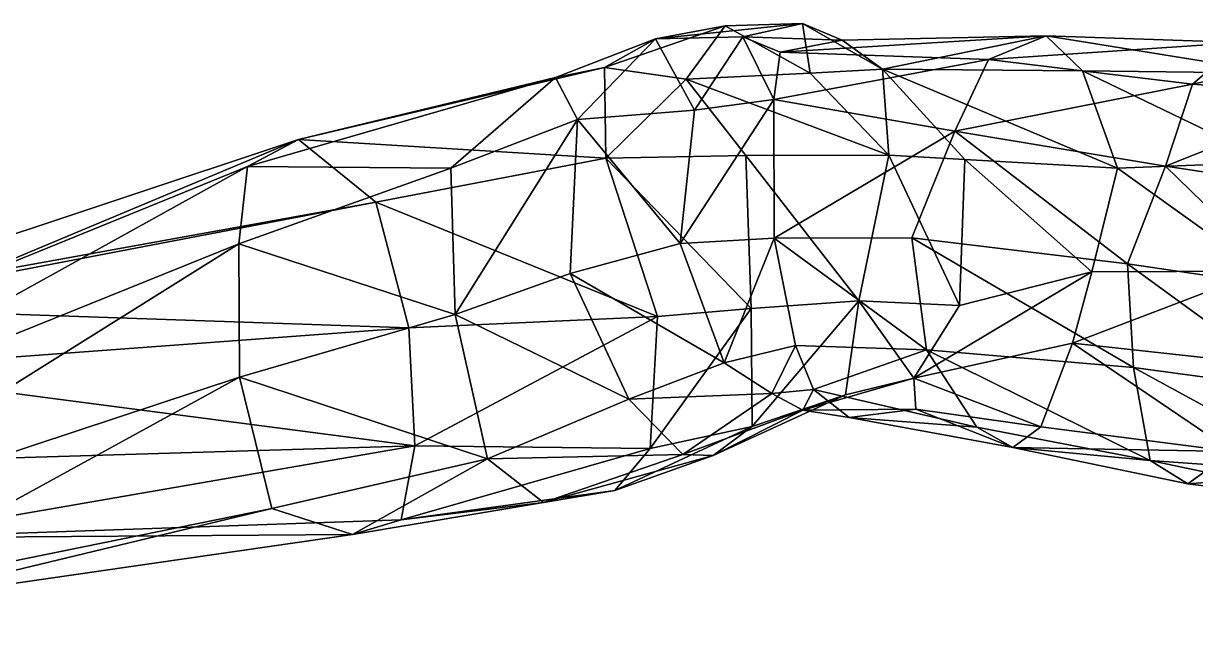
# Model space of a CAD drawing. Extents: x -472 to 472, y -81 to 99.
# Drawn here: x -339.4 to -207.2, y 3.8 to 73 of the extents above; entities that cross this region are included whole.
import ezdxf

# ---------------------------------------------------------------- set-up
doc = ezdxf.new("R2010")
doc.units = 0
doc.header["$MEASUREMENT"] = 0
doc.layers.add('body', color=250, linetype='Continuous')

msp = doc.modelspace()

# ---------------------------------------------------------------- meshes
at = {"layer": 'body'}
mesh = msp.add_polyface(dxfattribs=at)
corners = [(-234.38, 60.82, 897.18), (-239.22, 48.78, 897.7), (-214.9, 45.85, 912.39), (-254.76, 48.73, 886.29), (-252.36, 36.61, 885.2), (-237.55, 36.13, 894.54), (-268.13, 71.24, 869.88), (-258.29, 71.46, 875.16), (-251.57, 72.96, 862.05), (-260.28, 72.7, 856.85), (-263.73, 63.19, 877.28), (-276.94, 62.12, 873.22), (-265.36, 48.12, 882.77), (-260.37, 34.69, 880.94), (-233.85, 41.13, 851.43), (-245.21, 41.68, 844.3), (-241.81, 58.09, 843.76), (-233.25, 57.6, 851.54), (-242.53, 67.82, 861.27), (-250.69, 67.35, 856.81), (-247.08, 71.09, 866.95), (-273.88, 67.98, 853.27), (-279.41, 66.86, 862.3), (-254.09, 69.73, 876.09), (-254.79, 64.4, 880.14), (-230.58, 68.91, 891.66), (-224.07, 71.55, 881.39), (-219.98, 67.61, 870.26), (-216.01, 56.65, 859.35), (-257.34, 40.8, 834.22), (-257.93, 58.05, 836.88), (-277.75, 44.76, 877.75), (-264.69, 66.67, 848.86), (-273.73, 57.75, 828.79), (-267.89, 39.89, 826.81)]
mesh.append_faces([[corners[k] for k in face] for face in [(0, 1, 2, 0), (3, 4, 5, 3), (6, 7, 8, 6), (8, 9, 6, 8), (10, 7, 6, 10), (6, 11, 10, 6), (3, 12, 13, 3), (14, 15, 16, 14), (16, 17, 14, 16), (18, 19, 8, 18), (8, 20, 18, 8), (6, 9, 21, 6), (21, 22, 6, 21), (7, 23, 20, 7), (20, 8, 7, 20), (7, 10, 24, 7), (24, 23, 7, 24), (24, 10, 12, 24), (12, 3, 24, 12), (3, 1, 0, 3), (0, 24, 3, 0), (24, 0, 25, 24), (25, 23, 24, 25), (23, 25, 26, 23), (26, 20, 23, 26), (18, 20, 26, 18), (18, 27, 28, 18), (15, 29, 30, 15), (30, 16, 15, 30), (11, 31, 12, 11), (12, 10, 11, 12), (19, 32, 9, 19), (9, 8, 19, 9), (33, 30, 29, 33), (29, 34, 33, 29), (18, 17, 16, 18), (16, 19, 18, 16), (32, 19, 16, 32), (16, 30, 32, 16), (33, 21, 32, 33), (32, 30, 33, 32)]], dxfattribs={"vtx2": -1, "vtx3": -1})
mesh.append_faces([[corners[k] for k in face] for face in [(11, 6, 22, 11), (21, 9, 32, 21)]], dxfattribs={"vtx3": -1})
mesh = msp.add_polyface(dxfattribs=at)
corners = [(-197.97, 67.37, 882.16), (-219.98, 67.61, 870.26), (-224.07, 71.55, 881.39), (-202.09, 70.83, 896.73), (-207.57, 66.13, 907.6), (-230.58, 68.91, 891.66), (-234.38, 60.82, 897.18), (-210.62, 56.86, 912.18), (-214.9, 45.85, 912.39), (-203.05, 24.68, 877.02), (-224.69, 27.47, 868.17), (-221.1, 36.88, 862.11), (-199.81, 34.56, 871.52), (-199.84, 45.01, 867.79), (-218.91, 44.94, 859.45), (-216.01, 56.65, 859.35), (-198.59, 57.3, 866.67), (-242.53, 67.82, 861.27), (-233.25, 57.6, 851.54), (-196.52, 43.15, 923.58), (-194.31, 54.42, 924.49), (-190.57, 64.85, 921.48), (-183.25, 71.25, 912.44), (-175, 67.09, 898.31), (-214.21, 34.16, 907.58), (-239.22, 48.78, 897.7), (-212.36, 23.65, 900.09), (-237.55, 36.13, 894.54), (-231.88, 27.42, 887.88), (-227.83, 25.11, 877.61), (-208.08, 21.02, 888.13), (-173.91, 43.7, 883.66), (-180.57, 23.11, 890.29), (-187.73, 18.47, 901.92), (-192.36, 22.22, 914.68), (-195.34, 31.59, 920.5), (-233.85, 41.13, 851.43), (-239, 32.96, 857.3)]
mesh.append_faces([[corners[k] for k in face] for face in [(0, 1, 2, 0), (2, 3, 0, 2), (4, 5, 6, 4), (6, 7, 4, 6), (8, 7, 6, 8), (9, 10, 11, 9), (11, 12, 9, 11), (13, 12, 11, 13), (11, 14, 13, 11), (13, 14, 15, 13), (15, 16, 13, 15), (16, 15, 1, 16), (1, 0, 16, 1), (3, 2, 5, 3), (5, 4, 3, 5), (2, 1, 17, 2), (15, 18, 17, 15), (19, 20, 7, 19), (7, 8, 19, 7), (7, 20, 21, 7), (21, 4, 7, 21), (4, 21, 22, 4), (22, 3, 4, 22), (3, 22, 23, 3), (24, 8, 25, 24), (26, 24, 27, 26), (26, 28, 29, 26), (29, 30, 26, 29), (9, 30, 29, 9), (29, 10, 9, 29), (12, 13, 31, 12), (32, 9, 12, 32), (32, 33, 30, 32), (30, 9, 32, 30), (33, 34, 26, 33), (26, 30, 33, 26), (34, 35, 24, 34), (24, 26, 34, 24), (35, 19, 8, 35), (8, 24, 35, 8), (18, 15, 14, 18), (14, 36, 18, 14), (14, 11, 37, 14)]], dxfattribs={"vtx2": -1, "vtx3": -1})
mesh = msp.add_polyface(dxfattribs=at)
corners = [(-308.39, 59.88, 834.48), (-370.25, 39.28, 800.54), (-370.4, 33.92, 809.34), (-314.16, 56.82, 843.74), (-369.55, 26.15, 814.25), (-315.11, 48.1, 852.21), (-366.13, 16.18, 814.54), (-315.05, 33.05, 852.34), (-360.2, 8.32, 809.65), (-311.39, 18.24, 848.6), (-355.65, 7.6, 803.17), (-302.29, 15.32, 840.74), (-355.15, 14.92, 796.05), (-296.82, 16.97, 830.93), (-295.26, 25.3, 818.95), (-356.9, 23.47, 793.61), (-360.57, 33.84, 789.08), (-295.96, 38.62, 813.63), (-364.98, 41, 793.13), (-299.66, 52.78, 819.14), (-279.41, 66.86, 862.3), (-273.88, 67.98, 853.27), (-291.2, 56.64, 866.79), (-290.74, 40.13, 869.18), (-273.73, 57.75, 828.79), (-267.89, 39.89, 826.81), (-272.73, 20.28, 846.39), (-280.76, 18.93, 855.68), (-287.08, 23.85, 865.88), (-268.75, 24.99, 833.98), (-367.53, 3.79, 793.1), (-368.36, 13.18, 785.01), (-276.94, 62.12, 873.22), (-277.75, 44.76, 877.75), (-271.13, 30.58, 875.02)]
mesh.append_faces([[corners[k] for k in face] for face in [(0, 1, 2, 0), (2, 3, 0, 2), (3, 2, 4, 3), (4, 5, 3, 4), (5, 4, 6, 5), (6, 7, 5, 6), (7, 6, 8, 7), (8, 9, 7, 8), (9, 8, 10, 9), (10, 11, 9, 10), (11, 10, 12, 11), (12, 13, 11, 12), (14, 15, 16, 14), (16, 17, 14, 16), (17, 16, 18, 17), (18, 19, 17, 18), (19, 18, 1, 19), (1, 0, 19, 1), (14, 13, 12, 14), (12, 15, 14, 12), (20, 21, 0, 20), (0, 3, 20, 0), (22, 20, 3, 22), (3, 5, 22, 3), (23, 22, 5, 23), (5, 7, 23, 5), (19, 24, 25, 19), (25, 17, 19, 25), (0, 21, 24, 0), (24, 19, 0, 24), (14, 17, 25, 14), (13, 26, 27, 13), (27, 11, 13, 27), (11, 27, 28, 11), (28, 9, 11, 28), (28, 23, 7, 28), (7, 9, 28, 7), (13, 14, 29, 13), (12, 10, 30, 12), (15, 12, 31, 15), (32, 22, 23, 32), (23, 33, 32, 23), (23, 28, 34, 23)]], dxfattribs={"vtx2": -1, "vtx3": -1})
mesh.append_faces([[corners[k] for k in face] for face in [(20, 22, 32, 20)]], dxfattribs={"vtx3": -1})
mesh = msp.add_polyface(dxfattribs=at)
corners = [(-267.89, 39.89, 826.81), (-268.75, 24.99, 833.98), (-295.26, 25.3, 818.95), (-272.73, 20.28, 846.39), (-296.82, 16.97, 830.93), (-237.55, 36.13, 894.54), (-239.22, 48.78, 897.7), (-254.76, 48.73, 886.29), (-250.32, 31.65, 876.88), (-231.88, 27.42, 887.88), (-252.36, 36.61, 885.2), (-246.3, 28.49, 869.21), (-227.83, 25.11, 877.61), (-238.76, 29.46, 864.59), (-224.69, 27.47, 868.17), (-260.37, 34.69, 880.94), (-255, 31.2, 872.88), (-251.5, 29.33, 860.67), (-239, 32.96, 857.3), (-246.71, 31.07, 851.69), (-245.21, 41.68, 844.3), (-233.85, 41.13, 851.43), (-271.13, 30.58, 875.02), (-277.75, 44.76, 877.75), (-290.74, 40.13, 869.18), (-265.05, 24.34, 866.47), (-261.63, 24.23, 854.76), (-257.22, 27.49, 843.16), (-257.34, 40.8, 834.22), (-214.21, 34.16, 907.58), (-212.36, 23.65, 900.09), (-218.91, 44.94, 859.45), (-221.1, 36.88, 862.11), (-265.36, 48.12, 882.77), (-280.76, 18.93, 855.68), (-287.08, 23.85, 865.88)]
mesh.append_faces([[corners[k] for k in face] for face in [(0, 1, 2, 0), (1, 3, 4, 1), (5, 6, 7, 5), (8, 9, 5, 8), (5, 10, 8, 5), (11, 12, 9, 11), (9, 8, 11, 9), (13, 14, 12, 13), (12, 11, 13, 12), (15, 10, 7, 15), (10, 15, 16, 10), (16, 8, 10, 16), (8, 16, 17, 8), (17, 11, 8, 17), (18, 19, 20, 18), (20, 21, 18, 20), (22, 23, 24, 22), (22, 25, 16, 22), (16, 15, 22, 16), (17, 16, 25, 17), (25, 26, 17, 25), (20, 19, 27, 20), (27, 28, 20, 27), (19, 17, 26, 19), (26, 27, 19, 26), (6, 5, 29, 6), (5, 9, 30, 5), (18, 21, 31, 18), (18, 32, 14, 18), (14, 13, 18, 14), (23, 22, 15, 23), (15, 33, 23, 15), (28, 27, 1, 28), (1, 0, 28, 1), (27, 26, 3, 27), (3, 1, 27, 3), (26, 25, 34, 26), (34, 3, 26, 34), (25, 22, 35, 25), (35, 34, 25, 35), (13, 11, 17, 13), (17, 18, 13, 17)]], dxfattribs={"vtx2": -1, "vtx3": -1})
mesh.append_faces([[corners[k] for k in face] for face in [(17, 19, 18, 17)]], dxfattribs={"vtx3": -1})

doc.saveas('drawing.dxf')
